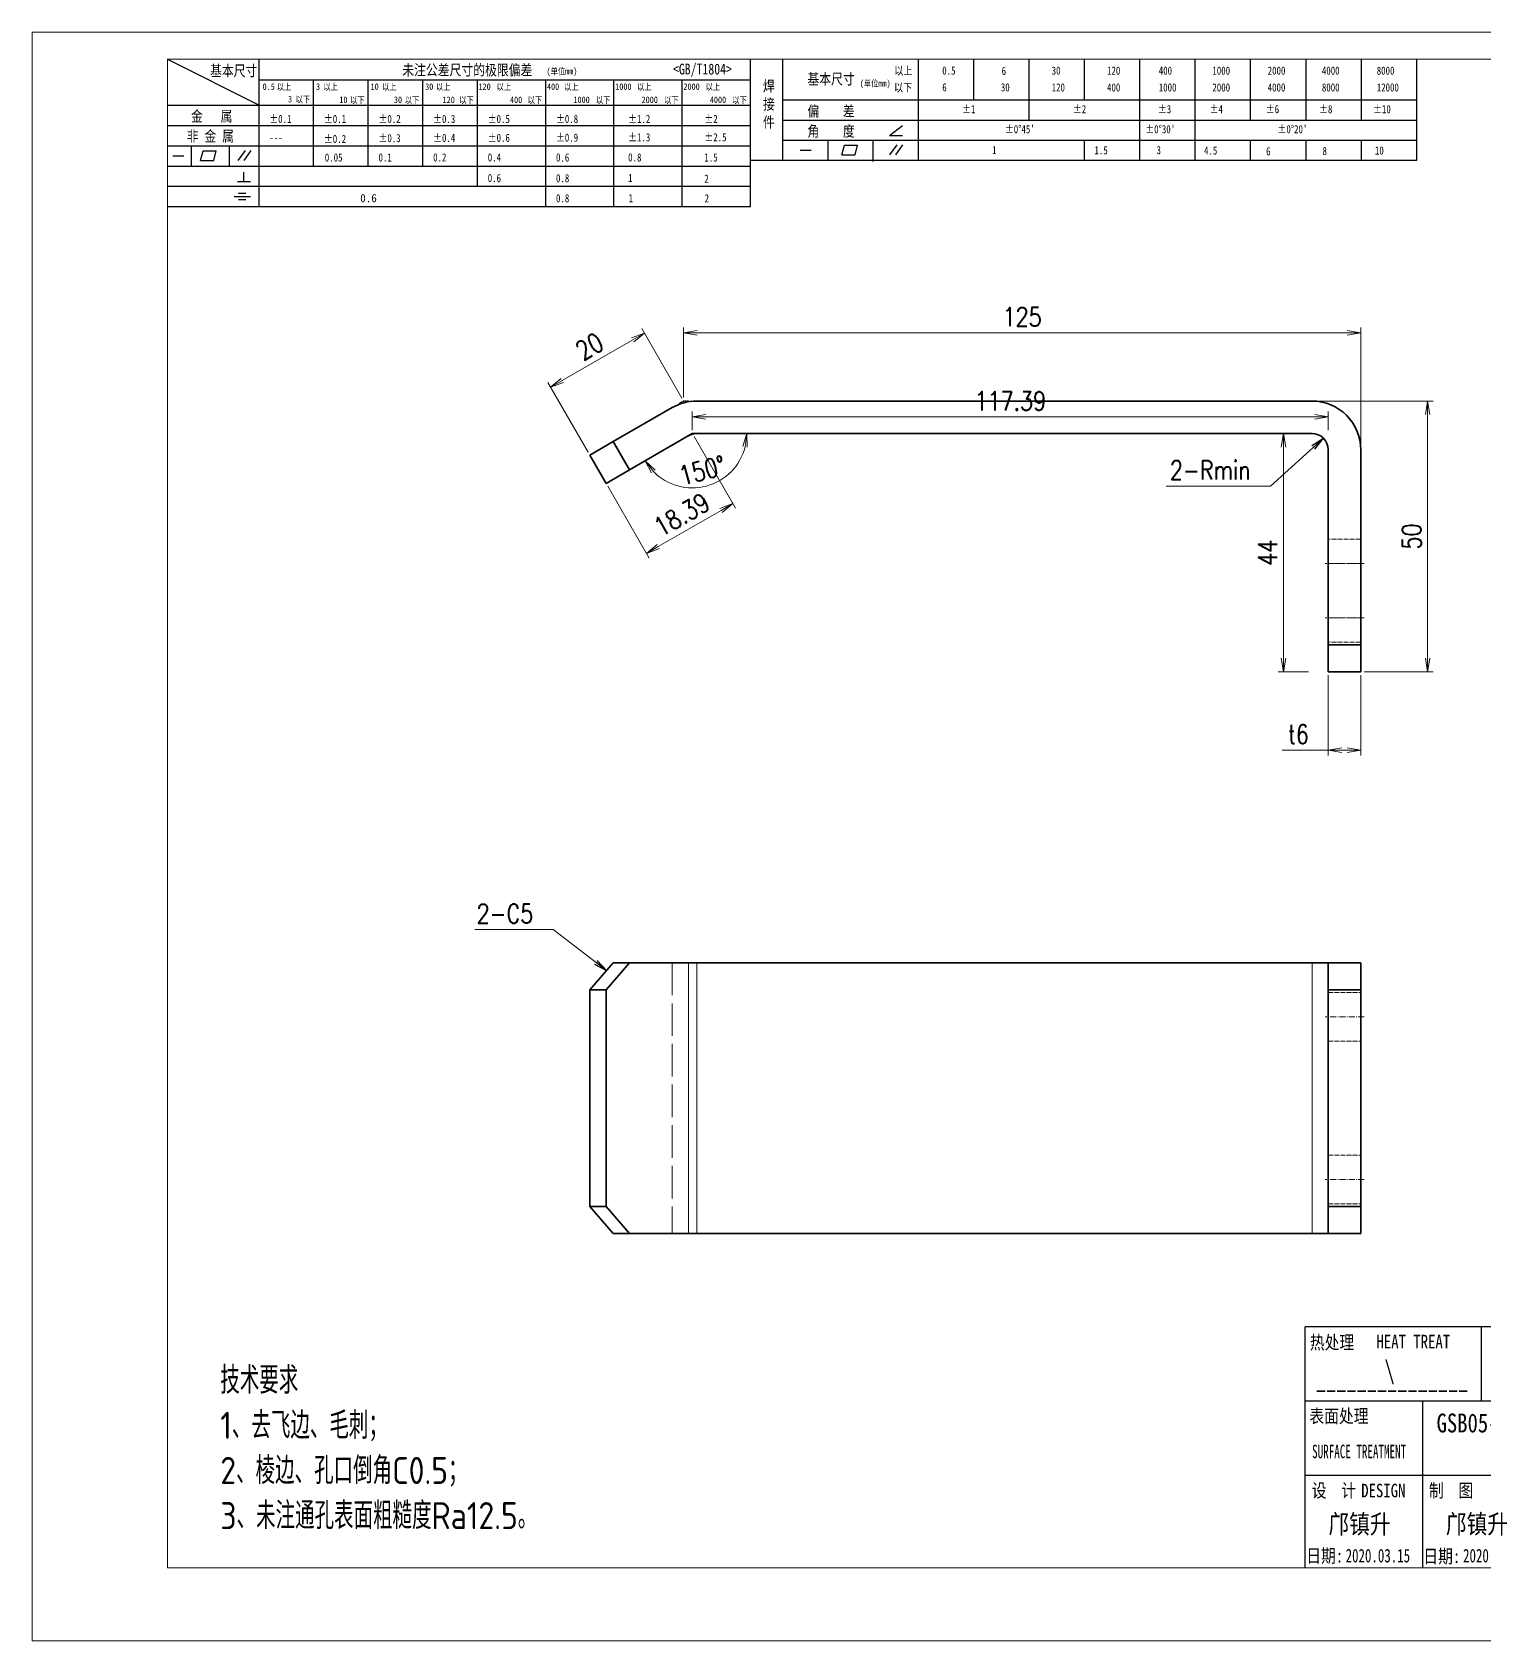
# Model space of a CAD drawing. Header units: millimetres. Extents: x 1333 to 38145, y -42879 to -3789.
# Drawn here: x 19951.9 to 20220.1, y -4435.8 to -4138.8 of the extents above; entities that cross this region are included whole.
import ezdxf
from ezdxf.enums import TextEntityAlignment as Align

# ---------------------------------------------------------------- set-up
doc = ezdxf.new("R2010")
doc.units = ezdxf.units.MM
doc.header["$LTSCALE"] = 0.5
for name, pattern in [('AM_ISO02W050x2', [3.75, 3, -0.75]), ('AM_ISO08W050x2', [9, 6, -0.75, 1.5, -0.75]), ('DASHDOT', [18.5, 12, -3, 0.5, -3]), ('DASHED', [15, 12, -3]), ('DIVIDE', [1.25, 0.5, -0.25, 0, -0.25, 0, -0.25])]:
    doc.linetypes.add(name, pattern=pattern)
for name, color, linetype, lineweight in [('中心线', 2, 'AM_ISO08W050x2', 18), ('图框', 7, 'Continuous', 18), ('标注线', 3, 'Continuous', 18), ('热处理', 7, 'Continuous', 20), ('粗实线', 7, 'Continuous', 35), ('粗虚线', 6, 'AM_ISO02W050x2', 35), ('虚线', 1, 'AM_ISO02W050x2', 18)]:
    doc.layers.add(name, color=color, linetype=linetype, lineweight=lineweight)
doc.layers.add('图\\M+19E79\\M+195B6\\M+18E9A', color=7, linetype='Continuous')
doc.layers.add('表面处理', color=7, linetype='Continuous')
doc.layers.add('打印-禁用', color=7, linetype='Continuous', lineweight=15, plot=False)
doc.styles.add('DIM', font='romans.shx', dxfattribs={"width": 0.8, "bigfont": 'bigfont.shx'})
doc.styles.add('国标', font='simfang.ttf', dxfattribs={"width": 0.8})
doc.styles.add('机械长仿宋', font='gbenor.shx', dxfattribs={"height": 1, "bigfont": 'gbcbig.shx'})
doc.dimstyles.new('DEH 1-1', dxfattribs={"dimtxt": 3.5, "dimasz": 2.5, "dimexe": 1, "dimexo": 0.625, "dimgap": 1.2, "dimtad": 1, "dimtoh": 1, "dimdsep": 46, "dimtxsty": 'DIM', "dimblk": 'OPEN', "dimcen": 0, "dimclrd": 8, "dimclre": 8, "dimclrt": 2, "dimazin": 2, "dimtfac": 0.5, "dimtmove": 0, "dimatfit": 3, "dimldrblk": 'OPEN', "dimfxl": 0, "dimtolj": 2, "dimlwd": 18, "dimlwe": 18, "dimarcsym": 0})
doc.dimstyles.new('DEH 1-1$0', dxfattribs={"dimtxt": 3.5, "dimasz": 2.5, "dimexe": 1, "dimexo": 0.625, "dimgap": 1.2, "dimtad": 1, "dimzin": 9, "dimdsep": 46, "dimtxsty": 'DIM', "dimblk": 'OPEN', "dimcen": 0, "dimclrd": 8, "dimclre": 8, "dimclrt": 2, "dimazin": 2, "dimtfac": 0.5, "dimtmove": 0, "dimatfit": 3, "dimldrblk": 'OPEN', "dimfxl": 0, "dimtolj": 2, "dimlwd": 18, "dimlwe": 18, "dimarcsym": 0})

# ---------------------------------------------------------------- blocks, each defined once
blk = doc.blocks.new('GZDEH零件A3图框V01版')
at = {"layer": '图\\M+19E79\\M+195B6\\M+18E9A', "color": 9}
for p, q in [((2882.49, -1554.46), (2899.37, -1562.92)), ((2899.37, -1581.67), (2899.37, -1554.46)), ((2990.09, -1581.67), (2990.09, -1554.46)), ((2996.09, -1573.08), (2996.09, -1554.46)), ((3021.09, -1561.98), (3021.09, -1554.46)), ((3031.31, -1561.98), (3031.31, -1554.46)), ((3041.53, -1561.98), (3041.53, -1554.46)), ((3051.75, -1561.98), (3051.75, -1554.46)), ((3061.98, -1561.98), (3061.98, -1554.46)), ((3072.2, -1561.98), (3072.2, -1554.46)), ((3082.42, -1561.98), (3082.42, -1554.46)), ((3092.64, -1561.98), (3092.64, -1554.46)), ((3102.86, -1561.98), (3102.86, -1554.46)), ((3113.09, -1573.08), (3113.09, -1554.46)), ((2899.37, -1558.24), (2990.09, -1558.24)), ((2909.45, -1574.17), (2909.45, -1558.24)), ((2919.53, -1574.17), (2919.53, -1558.24)), ((2929.61, -1574.17), (2929.61, -1558.24)), ((2939.69, -1577.92), (2939.69, -1558.24)), ((2952.29, -1581.67), (2952.29, -1558.24)), ((2964.89, -1581.67), (2964.89, -1558.24)), ((2977.49, -1581.67), (2977.49, -1558.24)), ((2996.09, -1561.98), (3113.09, -1561.98)), ((3021.09, -1573.08), (3021.09, -1561.98)), ((3041.53, -1565.68), (3041.53, -1561.98)), ((3061.98, -1573.08), (3061.98, -1561.98)), ((3072.2, -1573.08), (3072.2, -1561.98)), ((3082.42, -1565.68), (3082.42, -1561.98)), ((3092.64, -1565.68), (3092.64, -1561.98)), ((3102.86, -1565.68), (3102.86, -1561.98)), ((2882.49, -1562.92), (2990.09, -1562.92)), ((2882.49, -1566.67), (2990.09, -1566.67)), ((2996.09, -1565.68), (3113.09, -1565.68)), ((3015.75, -1568.51), (3018.15, -1566.66)), ((2882.49, -1570.42), (2990.09, -1570.42)), ((2886.92, -1574.12), (2886.92, -1570.42)), ((2893.91, -1574.12), (2893.91, -1570.42)), ((2996.09, -1569.38), (3113.09, -1569.38)), ((3004.42, -1573.08), (3004.42, -1569.38)), ((3006.97, -1572.12), (3007.45, -1570.33)), ((3007.45, -1570.33), (3009.86, -1570.33)), ((3009.39, -1572.12), (3009.86, -1570.33)), ((3012.75, -1573.08), (3012.75, -1569.38)), ((3015.75, -1568.51), (3018.15, -1568.51)), ((3015.81, -1572.12), (3017.15, -1570.26)), ((3016.89, -1572.12), (3018.23, -1570.26)), ((3051.75, -1573.08), (3051.75, -1569.38)), ((3082.42, -1573.08), (3082.42, -1569.48)), ((3092.64, -1573.08), (3092.64, -1569.38)), ((3102.86, -1573.08), (3102.86, -1569.38)), ((2883.43, -1572.27), (2885.49, -1572.27)), ((2888.59, -1573.16), (2889.07, -1571.37)), ((2888.59, -1573.16), (2891, -1573.16)), ((2889.07, -1571.37), (2891.48, -1571.37)), ((2891, -1573.16), (2891.48, -1571.37)), ((2895.52, -1573.16), (2896.85, -1571.3)), ((2896.6, -1573.16), (2897.94, -1571.3)), ((2990.09, -1573.08), (3113.09, -1573.08)), ((2999.26, -1571.23), (3001.32, -1571.23)), ((3006.97, -1572.12), (3009.39, -1572.12)), ((3012.75, -1573.33), (3012.75, -1573.08)), ((2882.49, -1574.17), (2990.09, -1574.17)), ((2895.42, -1577.05), (2897.81, -1577.05)), ((2896.58, -1577.05), (2896.58, -1575.28)), ((2882.49, -1577.92), (2990.09, -1577.92)), ((2894.79, -1579.77), (2897.77, -1579.77)), ((2895.57, -1579.17), (2896.92, -1579.17)), ((2882.49, -1581.67), (2990.09, -1581.67)), ((2895.57, -1580.37), (2896.93, -1580.37)), ((3272.49, -1788.46), (3092.49, -1788.46)), ((3124.99, -1788.46), (3124.99, -1802.21)), ((3181.99, -1802.21), (3092.49, -1802.21)), ((3114.17, -1802.21), (3114.17, -1815.96)), ((3181.99, -1815.96), (3092.49, -1815.96)), ((3114.17, -1815.96), (3114.17, -1832.96)), ((3114.17, -1815.96), (3114.17, -1832.96))]:
    blk.add_line(p, q, dxfattribs=at)
at = {"layer": '图\\M+19E79\\M+195B6\\M+18E9A', "color": 7}
blk.add_line((3272.49, -1788.46), (3092.49, -1788.46), dxfattribs=at)
at = {"layer": '图\\M+19E79\\M+195B6\\M+18E9A', "color": 9, "linetype": 'Continuous'}
blk.add_line((3092.49, -1832.96), (3092.49, -1788.46), dxfattribs=at)
at = {"layer": '图框', "linetype": 'Continuous'}
for p, q in [((2882.49, -1554.46), (2882.49, -1832.96)), ((3272.49, -1554.46), (2882.49, -1554.46)), ((2882.49, -1832.96), (3272.49, -1832.96))]:
    blk.add_line(p, q, dxfattribs=at)
at = {"layer": '打印-禁用', "linetype": 'Continuous'}
for p, q in [((2857.49, -1549.46), (2857.49, -1846.46)), ((3277.49, -1549.46), (2857.49, -1549.46)), ((2857.49, -1846.46), (3277.49, -1846.46))]:
    blk.add_line(p, q, dxfattribs=at)
at = {"layer": '图\\M+19E79\\M+195B6\\M+18E9A', "color": 9, "style": '国标'}
for s, height, width, p in [('基本尺寸', 2, 0.8, (2890.33, -1557.58)), ('未注公差尺寸的极限偏差', 2, 0.8, (2925.81, -1557.44)), ('<GB/T1804>', 2, 0.8, (2975.78, -1557.27)), ('以上', 1.5, 0.8, (3016.64, -1557.33)), ('0.5', 1.5, 0.8, (3025.49, -1557.3)), ('6', 1.5, 0.8, (3036.45, -1557.34)), ('30', 1.5, 0.8, (3045.69, -1557.31)), ('120', 1.5, 0.8, (3055.91, -1557.31)), ('400', 1.5, 0.8, (3065.46, -1557.31)), ('1000', 1.5, 0.8, (3075.36, -1557.31)), ('2000', 1.5, 0.8, (3085.57, -1557.31)), ('4000', 1.5, 0.8, (3095.57, -1557.31)), ('8000', 1.5, 0.8, (3105.7, -1557.31)), ('30', 1.2, 0.8, (2930.04, -1560.11)), ('基本尺寸', 2, 0.8, (3000.6, -1559.1)), ('以下', 1.5, 0.8, (3016.58, -1560.43)), ('6', 1.5, 0.8, (3025.49, -1560.38)), ('30', 1.5, 0.8, (3036.31, -1560.39)), ('120', 1.5, 0.8, (3045.69, -1560.41)), ('400', 1.5, 0.8, (3055.91, -1560.41)), ('1000', 1.5, 0.8, (3065.46, -1560.41)), ('2000', 1.5, 0.8, (3075.36, -1560.41)), ('4000', 1.5, 0.8, (3085.57, -1560.41)), ('8000', 1.5, 0.8, (3095.57, -1560.41)), ('12000', 1.5, 0.8, (3105.7, -1560.41)), ('金   属', 2, 0.8, (2886.82, -1565.98)), ('±0.1', 1.5, 0.8, (2901.27, -1566.23)), ('±0.1', 1.5, 0.8, (2911.35, -1566.23)), ('±0.2', 1.5, 0.8, (2921.43, -1566.23)), ('±0.3', 1.5, 0.8, (2931.51, -1566.23)), ('±0.5', 1.5, 0.8, (2941.59, -1566.23)), ('±0.8', 1.5, 0.8, (2954.19, -1566.23)), ('±1.2', 1.5, 0.8, (2967.51, -1566.23)), ('±2', 1.5, 0.8, (2981.58, -1566.23)), ('偏    差', 2, 0.8, (3000.6, -1565.04)), ('±1', 1.5, 0.8, (3029.16, -1564.42)), ('±2', 1.5, 0.8, (3049.61, -1564.42)), ('±3', 1.5, 0.8, (3065.3, -1564.42)), ('±4', 1.5, 0.8, (3074.85, -1564.42)), ('±6', 1.5, 0.8, (3085.22, -1564.42)), ('±8', 1.5, 0.8, (3095.06, -1564.42)), ('±10', 1.5, 0.8, (3105.02, -1564.42)), ('非 金 属', 2, 0.8, (2886.02, -1569.65)), ('±0.3', 1.5, 0.8, (2921.43, -1569.77)), ('±0.4', 1.5, 0.8, (2931.51, -1569.71)), ('±0.6', 1.5, 0.8, (2941.59, -1569.71)), ('±0.9', 1.5, 0.8, (2954.19, -1569.68)), ('±1.3', 1.5, 0.8, (2967.51, -1569.62)), ('±2.5', 1.5, 0.8, (2981.58, -1569.61)), ('角    度', 2, 0.8, (3000.6, -1568.74)), ("±0%%D45'", 1.5, 0.8, (3037.06, -1568.12)), ("±0%%D30'", 1.5, 0.8, (3062.98, -1568.12)), ("±0%%D20'", 1.5, 0.8, (3087.38, -1568.12)), ('---', 1.5, 0.8, (2901.27, -1569.65)), ('±0.2', 1.5, 0.8, (2911.35, -1569.92)), ('1', 1.5, 0.8, (3034.69, -1571.98)), ('1.5', 1.5, 0.8, (3053.59, -1572.01)), ('3', 1.5, 0.8, (3065.05, -1571.98)), ('4.5', 1.5, 0.8, (3073.82, -1572.05)), ('6', 1.5, 0.8, (3085.28, -1572.19)), ('8', 1.5, 0.8, (3095.68, -1572.15)), ('10', 1.5, 0.8, (3105.36, -1572.06)), ('0.1', 1.5, 0.8, (2921.43, -1573.34)), ('0.2', 1.5, 0.8, (2931.51, -1573.33)), ('0.4', 1.5, 0.8, (2941.59, -1573.33)), ('0.6', 1.5, 0.8, (2954.19, -1573.35)), ('0.8', 1.5, 0.8, (2967.51, -1573.33)), ('1.5', 1.5, 0.8, (2981.58, -1573.34)), ('0.6', 1.5, 0.8, (2941.59, -1577.14)), ('0.8', 1.5, 0.8, (2954.19, -1577.17)), ('1', 1.5, 0.8, (2967.51, -1577.12)), ('2', 1.5, 0.8, (2981.58, -1577.26)), ('0.8', 1.5, 0.8, (2954.19, -1580.87)), ('1', 1.5, 0.8, (2967.59, -1580.86)), ('2', 1.5, 0.8, (2981.62, -1580.89)), ('热处理', 2.5, 0.8, (3093.35, -1792.61)), ('表面处理', 2.5, 0.8, (3093.27, -1806.21)), ('SURFACE TREATMENT', 2.5, 0.6, (3093.77, -1812.75)), (' DESIGN', 2.5, 0.8, (3101.47, -1819.96))]:
    blk.add_text(s, height=height, dxfattribs=dict(at, width=width)).set_placement(p)
at = {"layer": '图\\M+19E79\\M+195B6\\M+18E9A', "color": 9, "lineweight": 15, "style": '国标', "width": 0.8}
for s, p in [('(单位mm)', (2952.44, -1557.27)), ('0.5', (2900.03, -1560.11)), ('以上', (2902.64, -1560.16)), ('3', (2909.88, -1560.11)), ('以上', (2911.25, -1560.16)), ('10', (2919.96, -1560.11)), ('以上', (2922.09, -1560.16)), ('以上', (2932.02, -1560.16)), ('120', (2939.88, -1560.11)), ('以上', (2943.21, -1560.16)), ('400', (2952.52, -1560.11)), ('以上', (2955.68, -1560.16)), ('1000', (2965.12, -1560.11)), ('以上', (2969.16, -1560.16)), ('2000', (2977.72, -1560.11)), ('以上', (2981.8, -1560.16)), ('(单位mm)', (3010.27, -1559.51)), ('3', (2904.73, -1562.41)), ('以下', (2906.1, -1562.46)), ('10', (2914.19, -1562.54)), ('以下', (2916.18, -1562.59)), ('30', (2924.27, -1562.54)), ('以下', (2926.26, -1562.59)), ('120', (2933.26, -1562.54)), ('以下', (2936.34, -1562.59)), ('400', (2945.7, -1562.54)), ('以下', (2948.94, -1562.59)), ('1000', (2957.41, -1562.54)), ('以下', (2961.54, -1562.59)), ('2000', (2969.99, -1562.54)), ('以下', (2974.14, -1562.59)), ('4000', (2982.59, -1562.54)), ('以下', (2986.74, -1562.59))]:
    blk.add_text(s, height=1.2, dxfattribs=at).set_placement(p)
at = {"layer": '图\\M+19E79\\M+195B6\\M+18E9A', "color": 9, "lineweight": 13, "style": '国标'}
blk.add_text('0.6', height=1.5, dxfattribs=at).set_placement((2918.05, -1580.85))
at = {"layer": '图\\M+19E79\\M+195B6\\M+18E9A', "color": 9, "style": '国标', "width": 0.8}
for s, p in [('HEAT TREAT', (3112.45, -1792.46)), ('设  计', (3097.79, -1819.96)), ('制  图', (3119.43, -1819.96)), ('日期:', (3096.09, -1832)), ('日期:', (3117.71, -1832.1))]:
    blk.add_text(s, height=2.5, dxfattribs=at).set_placement(p, align=Align.CENTER)
at = {"layer": '图\\M+19E79\\M+195B6\\M+18E9A', "color": 9, "insert": (2992.39, -1558.41), "char_height": 2, "width": 3.1877, "attachment_point": 1, "style": '国标'}
blk.add_mtext('焊\\P接\\P件', dxfattribs=at)
at = {"layer": '图\\M+19E79\\M+195B6\\M+18E9A', "color": 9, "insert": (2911.51, -1573.37), "char_height": 1.5, "attachment_point": 7, "style": '国标'}
blk.add_mtext_dynamic_manual_height_columns('0.05', width=5.1982, gutter_width=12.5, heights=[0], dxfattribs=at)
blk = doc.blocks.new('DEH A3')
at = {"layer": '图框'}
blk.add_blockref('GZDEH零件A3图框V01版', (-2857.49, 1846.46), dxfattribs=at)
blk = doc.blocks.new('_Open')
at = {"color": 0, "linetype": 'ByBlock', "lineweight": -2}
for p, q in [((-1, 0.17), (0, 0)), ((-1, -0.17), (0, 0)), ((0, 0), (-1, 0))]:
    blk.add_line(p, q, dxfattribs=at)
blk = doc.blocks.new('*D28')
at = {"layer": 'Defpoints', "color": 0, "transparency": 16777216}
for p in [(20188.17, -4206.86), (20197.17, -4256.86), (20209.52, -4256.86)]:
    blk.add_point(p, dxfattribs=at)
at = {"layer": '标注线', "color": 8, "lineweight": 18, "transparency": 16777216}
for p, q in [((20188.8, -4206.86), (20210.52, -4206.86)), ((20209.52, -4209.36), (20209.52, -4254.36)), ((20197.8, -4256.86), (20210.52, -4256.86))]:
    blk.add_line(p, q, dxfattribs=at)
at = {"layer": '标注线', "color": 8, "lineweight": 18, "transparency": 16777216, "xscale": 2.5, "yscale": 2.5, "zscale": 2.5}
for p, rotation in [((20209.52, -4206.86), 90), ((20209.52, -4256.86), 270)]:
    blk.add_blockref('_Open', p, dxfattribs=dict(at, rotation=rotation))
at = {"layer": '标注线', "color": 2, "transparency": 16777216, "insert": (20206.57, -4231.86), "char_height": 3.5, "attachment_point": 5, "rotation": 90, "style": 'DIM'}
blk.add_mtext('\\A2;50', dxfattribs=at)
blk = doc.blocks.new('*D29')
at = {"layer": 'Defpoints', "color": 0, "transparency": 16777216}
for p in [(20191.17, -4256.86), (20197.17, -4256.86), (20191.17, -4271.32)]:
    blk.add_point(p, dxfattribs=at)
at = {"layer": '标注线', "color": 8, "lineweight": 18, "transparency": 16777216}
for p, q in [((20191.17, -4257.49), (20191.17, -4272.32)), ((20197.17, -4257.49), (20197.17, -4272.32)), ((20191.17, -4271.32), (20182.67, -4271.32)), ((20194.67, -4271.32), (20193.67, -4271.32))]:
    blk.add_line(p, q, dxfattribs=at)
at = {"layer": '标注线', "color": 8, "lineweight": 18, "transparency": 16777216, "xscale": 2.5, "yscale": 2.5, "zscale": 2.5, "rotation": 180}
blk.add_blockref('_Open', (20191.17, -4271.32), dxfattribs=at)
at = {"layer": '标注线', "color": 8, "lineweight": 18, "transparency": 16777216, "xscale": 2.5, "yscale": 2.5, "zscale": 2.5}
blk.add_blockref('_Open', (20197.17, -4271.32), dxfattribs=at)
at = {"layer": '标注线', "color": 2, "transparency": 16777216, "insert": (20185.67, -4268.37), "char_height": 3.5, "attachment_point": 5, "style": 'DIM'}
blk.add_mtext('\\A2;t6', dxfattribs=at)
blk = doc.blocks.new('*D30')
at = {"layer": 'Defpoints', "color": 0, "transparency": 16777216}
for p in [(20197.17, -4194.27), (20072.17, -4206.86), (20197.17, -4215.86)]:
    blk.add_point(p, dxfattribs=at)
at = {"layer": '标注线', "color": 8, "lineweight": 18, "transparency": 16777216}
for p, q in [((20072.17, -4206.24), (20072.17, -4193.27)), ((20197.17, -4215.24), (20197.17, -4193.27)), ((20074.67, -4194.27), (20194.67, -4194.27))]:
    blk.add_line(p, q, dxfattribs=at)
at = {"layer": '标注线', "color": 8, "lineweight": 18, "transparency": 16777216, "xscale": 2.5, "yscale": 2.5, "zscale": 2.5, "rotation": 180}
blk.add_blockref('_Open', (20072.17, -4194.27), dxfattribs=at)
at = {"layer": '标注线', "color": 8, "lineweight": 18, "transparency": 16777216, "xscale": 2.5, "yscale": 2.5, "zscale": 2.5}
blk.add_blockref('_Open', (20197.17, -4194.27), dxfattribs=at)
at = {"layer": '标注线', "color": 2, "transparency": 16777216, "insert": (20134.67, -4191.32), "char_height": 3.5, "attachment_point": 5, "style": 'DIM'}
blk.add_mtext('\\A2;125', dxfattribs=at)
blk = doc.blocks.new('*D31')
at = {"layer": 'Defpoints', "color": 0, "transparency": 16777216}
for p in [(20047.62, -4204.33), (20072.17, -4206.86), (20054.85, -4216.86)]:
    blk.add_point(p, dxfattribs=at)
at = {"layer": '标注线', "color": 8, "lineweight": 18, "transparency": 16777216}
for p, q in [((20071.86, -4206.32), (20064.44, -4193.47)), ((20062.77, -4195.58), (20049.78, -4203.08)), ((20054.54, -4216.32), (20047.12, -4203.47))]:
    blk.add_line(p, q, dxfattribs=at)
at = {"layer": '标注线', "color": 8, "lineweight": 18, "transparency": 16777216, "xscale": 2.5, "yscale": 2.5, "zscale": 2.5}
for p, rotation in [((20064.94, -4194.33), 30.00000000001116), ((20047.62, -4204.33), 210.0000000000112)]:
    blk.add_blockref('_Open', p, dxfattribs=dict(at, rotation=rotation))
at = {"layer": '标注线', "color": 2, "transparency": 16777216, "insert": (20054.8, -4196.78), "char_height": 3.5, "attachment_point": 5, "rotation": 30, "style": 'DIM'}
blk.add_mtext('\\A2;20', dxfattribs=at)
blk = doc.blocks.new('*D32')
at = {"layer": 'Defpoints', "color": 0, "transparency": 16777216}
for p in [(20073.08, -4213.27), (20074.58, -4212.86), (20188.17, -4212.86), (20062.18, -4219.56), (20072.04, -4222.75)]:
    blk.add_point(p, dxfattribs=at)
at = {"layer": '标注线', "color": 8, "lineweight": 18, "transparency": 16777216}
blk.add_arc((20073.78, -4212.86), 10.04, 224.302, 345.698, dxfattribs=at)
at = {"layer": '标注线', "color": 8, "lineweight": 18, "transparency": 16777216, "xscale": 2.5, "yscale": 2.5, "zscale": 2.5}
for p, rotation in [((20083.82, -4212.86), 82.84898050427984), ((20065.08, -4217.89), 127.1510194957389)]:
    blk.add_blockref('_Open', p, dxfattribs=dict(at, rotation=rotation))
at = {"layer": '标注线', "color": 2, "transparency": 16777216, "insert": (20075.62, -4219.71), "char_height": 3.5, "attachment_point": 5, "rotation": 15, "style": 'DIM'}
blk.add_mtext('\\A2;150\\M+1818B', dxfattribs=at)
blk = doc.blocks.new('*D123')
at = {"color": 8, "lineweight": 18, "transparency": 16777216}
for p, q in [((20074.09, -4213.41), (20081.75, -4226.67)), ((20058.16, -4222.6), (20065.82, -4235.87)), ((20079.09, -4227.06), (20067.49, -4233.75))]:
    blk.add_line(p, q, dxfattribs=at)
at = {"layer": 'Defpoints', "color": 0, "transparency": 16777216}
for p in [(20073.78, -4212.86), (20057.85, -4222.06), (20065.32, -4235)]:
    blk.add_point(p, dxfattribs=at)
at = {"color": 8, "lineweight": 18, "transparency": 16777216, "xscale": 2.5, "yscale": 2.5, "zscale": 2.5}
for p, rotation in [((20081.25, -4225.81), 30.00000000001908), ((20065.32, -4235), 210.000000000019)]:
    blk.add_blockref('_Open', p, dxfattribs=dict(at, rotation=rotation))
at = {"color": 2, "transparency": 16777216, "insert": (20071.81, -4227.85), "char_height": 3.5, "attachment_point": 5, "rotation": 30, "style": 'DIM'}
blk.add_mtext('\\A2;18.39', dxfattribs=at)
blk = doc.blocks.new('*D124')
at = {"color": 8, "lineweight": 18, "transparency": 16777216}
for p, q in [((20073.78, -4212.24), (20073.78, -4208.8)), ((20076.28, -4209.8), (20188.67, -4209.8)), ((20191.17, -4212.24), (20191.17, -4208.8))]:
    blk.add_line(p, q, dxfattribs=at)
at = {"layer": 'Defpoints', "color": 0, "transparency": 16777216}
for p in [(20191.17, -4209.8), (20073.78, -4212.86), (20191.17, -4212.86)]:
    blk.add_point(p, dxfattribs=at)
at = {"color": 8, "lineweight": 18, "transparency": 16777216, "xscale": 2.5, "yscale": 2.5, "zscale": 2.5, "rotation": 180}
blk.add_blockref('_Open', (20073.78, -4209.8), dxfattribs=at)
at = {"color": 8, "lineweight": 18, "transparency": 16777216, "xscale": 2.5, "yscale": 2.5, "zscale": 2.5}
blk.add_blockref('_Open', (20191.17, -4209.8), dxfattribs=at)
at = {"color": 2, "transparency": 16777216, "insert": (20132.48, -4206.85), "char_height": 3.5, "attachment_point": 5, "style": 'DIM'}
blk.add_mtext('\\A2;117.39', dxfattribs=at)
blk = doc.blocks.new('*D125')
at = {"color": 8, "lineweight": 18, "transparency": 16777216}
for p, q in [((20187.55, -4212.86), (20181.92, -4212.86)), ((20182.92, -4215.36), (20182.92, -4254.36)), ((20187.55, -4256.86), (20181.92, -4256.86))]:
    blk.add_line(p, q, dxfattribs=at)
at = {"layer": 'Defpoints', "color": 0, "transparency": 16777216}
for p in [(20188.17, -4212.86), (20182.92, -4256.86), (20188.17, -4256.86)]:
    blk.add_point(p, dxfattribs=at)
at = {"color": 8, "lineweight": 18, "transparency": 16777216, "xscale": 2.5, "yscale": 2.5, "zscale": 2.5}
for p, rotation in [((20182.92, -4212.86), 90), ((20182.92, -4256.86), 270)]:
    blk.add_blockref('_Open', p, dxfattribs=dict(at, rotation=rotation))
at = {"color": 2, "transparency": 16777216, "insert": (20179.97, -4234.86), "char_height": 3.5, "attachment_point": 5, "rotation": 90, "style": 'DIM'}
blk.add_mtext('\\A2;44', dxfattribs=at)

msp = doc.modelspace()

# ---------------------------------------------------------------- linework, layer by layer
at = {"color": 7, "lineweight": 13}
for p, q in [((20073.084, -4310.569), (20073.084, -4360.569)), ((20074.584, -4310.569), (20074.584, -4360.569)), ((20188.172, -4310.569), (20188.172, -4360.569))]:
    msp.add_line(p, q, dxfattribs=at)
at = {"layer": '中心线', "linetype": 'DASHDOT', "lineweight": 13, "ltscale": 0.180015}
for p, q in [((20197.772, -4236.865), (20190.571, -4236.865)), ((20197.772, -4246.865), (20190.571, -4246.865)), ((20197.772, -4320.569), (20190.571, -4320.569)), ((20197.772, -4350.569), (20190.571, -4350.569))]:
    msp.add_line(p, q, dxfattribs=at)
at = {"layer": '粗实线', "lineweight": 35, "ltscale": 0.314711}
for p, q in [((20070.084, -4208.07), (20059.182, -4214.365)), ((20073.78, -4212.865), (20062.182, -4219.561))]:
    msp.add_line(p, q, dxfattribs=at)
at = {"layer": '粗实线', "color": 2, "linetype": 'DIVIDE', "ltscale": 0.508}
for p, q in [((20071.357, -4207.335), (20072.172, -4206.865)), ((20072.172, -4206.865), (20073.112, -4206.865))]:
    msp.add_line(p, q, dxfattribs=at)
at = {"layer": '粗实线', "lineweight": 35}
for p, q in [((20074.584, -4206.865), (20188.172, -4206.865)), ((20073.78, -4212.865), (20188.172, -4212.865)), ((20191.172, -4215.865), (20191.172, -4251.865)), ((20197.172, -4215.865), (20197.172, -4251.865)), ((20074.584, -4310.569), (20188.172, -4310.569)), ((20054.851, -4315.569), (20054.851, -4355.569)), ((20057.851, -4315.569), (20057.851, -4355.569)), ((20191.172, -4315.569), (20191.172, -4355.569)), ((20197.172, -4315.569), (20197.172, -4355.569)), ((20074.584, -4360.569), (20188.172, -4360.569))]:
    msp.add_line(p, q, dxfattribs=at)
at = {"layer": '粗实线', "lineweight": 35, "ltscale": 0.125}
for p, q in [((20054.851, -4216.865), (20059.182, -4214.365)), ((20057.851, -4222.061), (20062.182, -4219.561)), ((20191.172, -4256.865), (20191.172, -4251.865)), ((20197.172, -4256.865), (20197.172, -4251.865)), ((20191.172, -4315.569), (20191.172, -4310.569)), ((20197.172, -4315.569), (20197.172, -4310.569)), ((20191.172, -4360.569), (20191.172, -4355.569)), ((20197.172, -4360.569), (20197.172, -4355.569))]:
    msp.add_line(p, q, dxfattribs=at)
at = {"layer": '粗实线', "lineweight": 35, "ltscale": 0.15}
for p, q in [((20062.182, -4219.561), (20059.182, -4214.365)), ((20057.851, -4222.061), (20054.851, -4216.865)), ((20197.172, -4251.865), (20191.172, -4251.865)), ((20197.172, -4256.865), (20191.172, -4256.865)), ((20197.172, -4310.569), (20191.172, -4310.569)), ((20197.172, -4315.569), (20191.172, -4315.569)), ((20197.172, -4355.569), (20191.172, -4355.569)), ((20197.172, -4360.569), (20191.172, -4360.569))]:
    msp.add_line(p, q, dxfattribs=at)
at = {"layer": '粗实线', "lineweight": 35, "ltscale": 0.165359}
for p, q in [((20054.851, -4315.569), (20059.182, -4310.569)), ((20057.851, -4315.569), (20062.182, -4310.569)), ((20059.182, -4360.569), (20054.851, -4355.569)), ((20062.182, -4360.569), (20057.851, -4355.569))]:
    msp.add_line(p, q, dxfattribs=at)
at = {"layer": '粗实线', "lineweight": 35, "ltscale": 0.075}
for p, q in [((20062.182, -4310.569), (20059.182, -4310.569)), ((20188.172, -4310.569), (20191.172, -4310.569)), ((20057.851, -4315.569), (20054.851, -4315.569)), ((20057.851, -4355.569), (20054.851, -4355.569)), ((20062.182, -4360.569), (20059.182, -4360.569)), ((20188.172, -4360.569), (20191.172, -4360.569))]:
    msp.add_line(p, q, dxfattribs=at)
at = {"layer": '粗实线', "lineweight": 35, "ltscale": 0.272548}
for p, q in [((20073.084, -4310.569), (20062.182, -4310.569)), ((20073.084, -4360.569), (20062.182, -4360.569))]:
    msp.add_line(p, q, dxfattribs=at)
at = {"layer": '粗实线', "lineweight": 35, "ltscale": 0.0375}
for p, q in [((20073.084, -4310.569), (20074.584, -4310.569)), ((20073.084, -4360.569), (20074.584, -4360.569))]:
    msp.add_line(p, q, dxfattribs=at)
at = {"layer": '粗实线', "lineweight": 35}
for centre, radius, start, end in [((20074.584, -4215.865), 9, 90, 120), ((20188.172, -4215.865), 9, 0, 90), ((20074.584, -4215.865), 3, 90, 120), ((20188.172, -4215.865), 3, 0, 90)]:
    msp.add_arc(centre, radius, start, end, dxfattribs=at)
at = {"layer": '粗虚线'}
msp.add_line((20189.091, -4389.692), (20216.952, -4389.692), dxfattribs=at)
at = {"layer": '虚线', "linetype": 'DASHED', "lineweight": 13, "ltscale": 0.15}
for p, q in [((20062.182, -4219.561), (20059.182, -4214.365)), ((20197.172, -4232.365), (20191.172, -4232.365)), ((20197.172, -4232.365), (20191.172, -4232.365)), ((20191.172, -4236.865), (20197.172, -4236.865)), ((20191.172, -4236.865), (20197.172, -4236.865)), ((20191.172, -4236.865), (20197.172, -4236.865)), ((20191.172, -4236.865), (20197.172, -4236.865)), ((20191.172, -4246.865), (20197.172, -4246.865)), ((20191.172, -4246.865), (20197.172, -4246.865)), ((20191.172, -4246.865), (20197.172, -4246.865)), ((20191.172, -4246.865), (20197.172, -4246.865)), ((20197.172, -4251.365), (20191.172, -4251.365)), ((20197.172, -4251.365), (20191.172, -4251.365)), ((20197.172, -4251.865), (20191.172, -4251.865)), ((20191.172, -4316.069), (20197.172, -4316.069)), ((20191.172, -4325.069), (20197.172, -4325.069)), ((20191.172, -4346.069), (20197.172, -4346.069)), ((20191.172, -4355.069), (20197.172, -4355.069))]:
    msp.add_line(p, q, dxfattribs=at)
at = {"layer": '虚线', "linetype": 'DASHED', "lineweight": 13}
for p, q in [((20070.084, -4310.569), (20070.084, -4360.569)), ((20074.584, -4310.569), (20074.584, -4360.569)), ((20188.172, -4310.569), (20188.172, -4360.569))]:
    msp.add_line(p, q, dxfattribs=at)

# ---------------------------------------------------------------- block references
at = {"layer": '图框'}
msp.add_blockref('DEH A3', (19951.916, -4435.764), dxfattribs=at)

# ---------------------------------------------------------------- texts
at = {"layer": '图\\M+19E79\\M+195B6\\M+18E9A', "color": 3, "style": '国标'}
for s, height, width, p in [('邝镇升', 3.5, 0.8, (20191.214, -4415.947)), ('邝镇升', 3.5, 0.8, (20212.894, -4415.947)), ('2020.03.15', 2.5, 0.7, (20194.379, -4421.284)), ('2020.03.27', 2.5, 0.7, (20216.059, -4421.284))]:
    msp.add_text(s, height=height, dxfattribs=dict(at, width=width)).set_placement(p)
at = {"layer": '标注线', "color": 2, "char_height": 3.5, "attachment_point": 9, "style": 'DIM'}
for s, insert in [('2-\\A2;Rmin', (20176.825, -4221.37)), ('\\A2;2-C5', (20044.412, -4303.255))]:
    msp.add_mtext(s, dxfattribs=dict(at, insert=insert))
at = {"layer": '标注线', "color": 2, "insert": (19986.646, -4415.147), "char_height": 5, "width": 114.82461, "attachment_point": 7, "style": '机械长仿宋'}
msp.add_mtext('\\A2;技术要求\\P1、去飞边、毛刺；\\P2、棱边、孔口倒角C0.5；\\P3、未注通孔表面粗糙度Ra12.5。', dxfattribs=at)
at = {"layer": '热处理', "color": 3, "style": '国标', "width": 0.8}
msp.add_text('\\', height=3.5, dxfattribs=at).set_placement((20202.496, -4387.568), align=Align.CENTER)
at = {"layer": '表面处理', "color": 3, "style": '国标', "width": 0.8}
msp.add_text('GSB05-1426-2001--B06', height=3.5, dxfattribs=at).set_placement((20230.216, -4397.296), align=Align.CENTER)

# ---------------------------------------------------------------- dimensions: what is measured, and where the dimension line sits
for p1, p2, distance, picture, middle in [((20073.78, -4212.865), (20191.172, -4212.865), 3.066, '*D124', (20132.476, -4206.849)), ((20073.78, -4212.865), (20057.851, -4222.061), 14.943, '*D123', (20071.812, -4227.849)), ((20188.172, -4212.865), (20188.172, -4256.865), -5.251, '*D125', (20179.971, -4234.865))]:
    dim = msp.add_aligned_dim(p1=p1, p2=p2, distance=distance, dimstyle='DEH 1-1$0')
    dim.commit()
    dim.dimension.update_dxf_attribs({"geometry": picture, "text_midpoint": middle})
at = {"layer": '标注线'}
dim = msp.add_linear_dim(base=(20197.172, -4194.275), p1=(20072.172, -4206.865), p2=(20197.172, -4215.865), dimstyle='DEH 1-1$0', dxfattribs=at)
dim.commit()
dim.dimension.update_dxf_attribs({"geometry": '*D30', "text_midpoint": (20134.672, -4191.325)})
dim = msp.add_aligned_dim(p1=(20072.172, -4206.865), p2=(20054.851, -4216.865), distance=-14.471, dimstyle='DEH 1-1$0', dxfattribs=at)
dim.commit()
dim.dimension.update_dxf_attribs({"geometry": '*D31', "text_midpoint": (20054.801, -4196.778)})
dim = msp.add_linear_dim(base=(20209.516, -4256.865), p1=(20188.172, -4206.865), p2=(20197.172, -4256.865), angle=90, dimstyle='DEH 1-1$0', dxfattribs=at)
dim.commit()
dim.dimension.update_dxf_attribs({"geometry": '*D28', "text_midpoint": (20206.566, -4231.865)})
dim = msp.add_angular_dim_2l(base=(20072.036, -4222.754), line1=((20073.084, -4213.267), (20062.182, -4219.561)), line2=((20074.584, -4212.865), (20188.172, -4212.865)), dimstyle='DEH 1-1', dxfattribs=at)
dim.commit()
dim.dimension.update_dxf_attribs({"geometry": '*D32', "text_midpoint": (20075.615, -4219.714)})
dim = msp.add_linear_dim(base=(20191.172, -4271.322), p1=(20197.172, -4256.865), p2=(20191.172, -4256.865), text='t<>', dimstyle='DEH 1-1$0', dxfattribs=at)
dim.commit()
dim.dimension.update_dxf_attribs({"geometry": '*D29', "text_midpoint": (20185.672, -4268.372)})

# ---------------------------------------------------------------- leaders
at = {"layer": '标注线', "annotation_type": 0, "has_hookline": 1, "hookline_direction": 1}
for points, text_width in [([(20190.293, -4213.743), (20180.525, -4222.57), (20178.025, -4222.57)], 15.6), ([(20057.931, -4312.013), (20048.112, -4304.455), (20045.612, -4304.455)], 10.8)]:
    msp.add_leader(points, dimstyle='DEH 1-1', override={"dimgap": 1.2, "dimtad": 1}, dxfattribs=dict(at, text_width=text_width))

doc.saveas('drawing.dxf')
